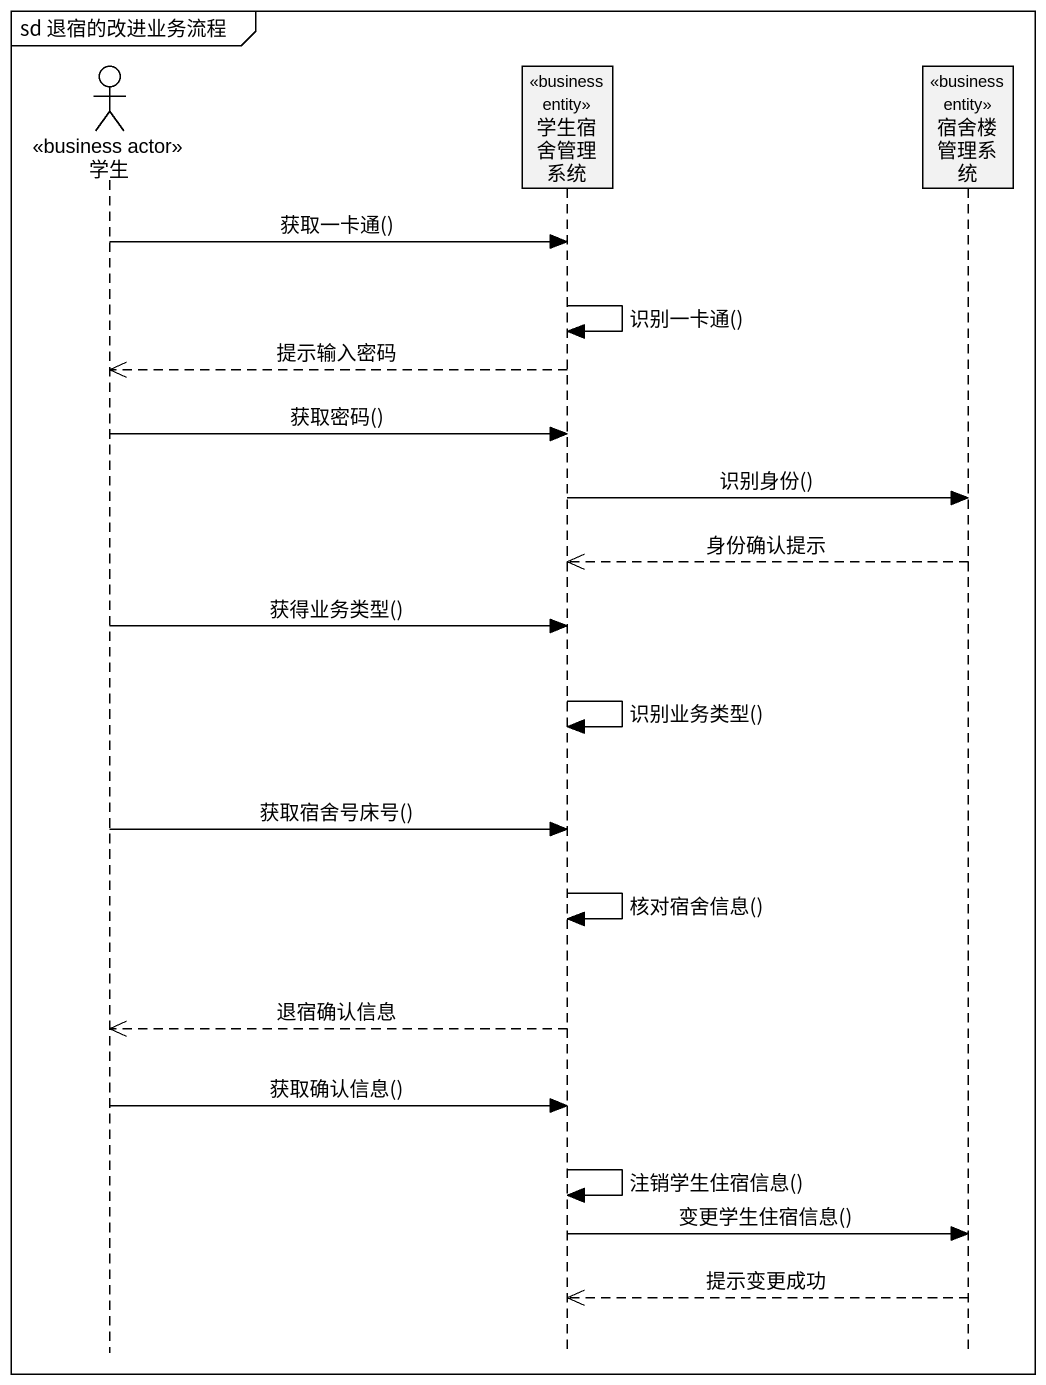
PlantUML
@startuml
mainframe sd 退宿的改进业务流程
hide footbox
actor 学生 <<business actor>>
participant 学生宿舍管理系统 <<business entity>>
participant 宿舍楼管理系统 <<business entity>>

学生 -> 学生宿舍管理系统 : 获取一卡通()
学生宿舍管理系统 -> 学生宿舍管理系统 : 识别一卡通()
学生宿舍管理系统 -->> 学生 : 提示输入密码
学生 -> 学生宿舍管理系统 : 获取密码()
学生宿舍管理系统 -> 宿舍楼管理系统 : 识别身份()
宿舍楼管理系统 -->> 学生宿舍管理系统 : 身份确认提示
学生 -> 学生宿舍管理系统 : 获得业务类型()
学生宿舍管理系统 -> 学生宿舍管理系统 : 识别业务类型()
学生 -> 学生宿舍管理系统 : 获取宿舍号床号()
学生宿舍管理系统 -> 学生宿舍管理系统 : 核对宿舍信息()
学生宿舍管理系统 -->> 学生 : 退宿确认信息
学生 -> 学生宿舍管理系统 : 获取确认信息()
学生宿舍管理系统 -> 学生宿舍管理系统 : 注销学生住宿信息()
学生宿舍管理系统 -> 宿舍楼管理系统 : 变更学生住宿信息()
宿舍楼管理系统 -->> 学生宿舍管理系统 : 提示变更成功
@enduml
